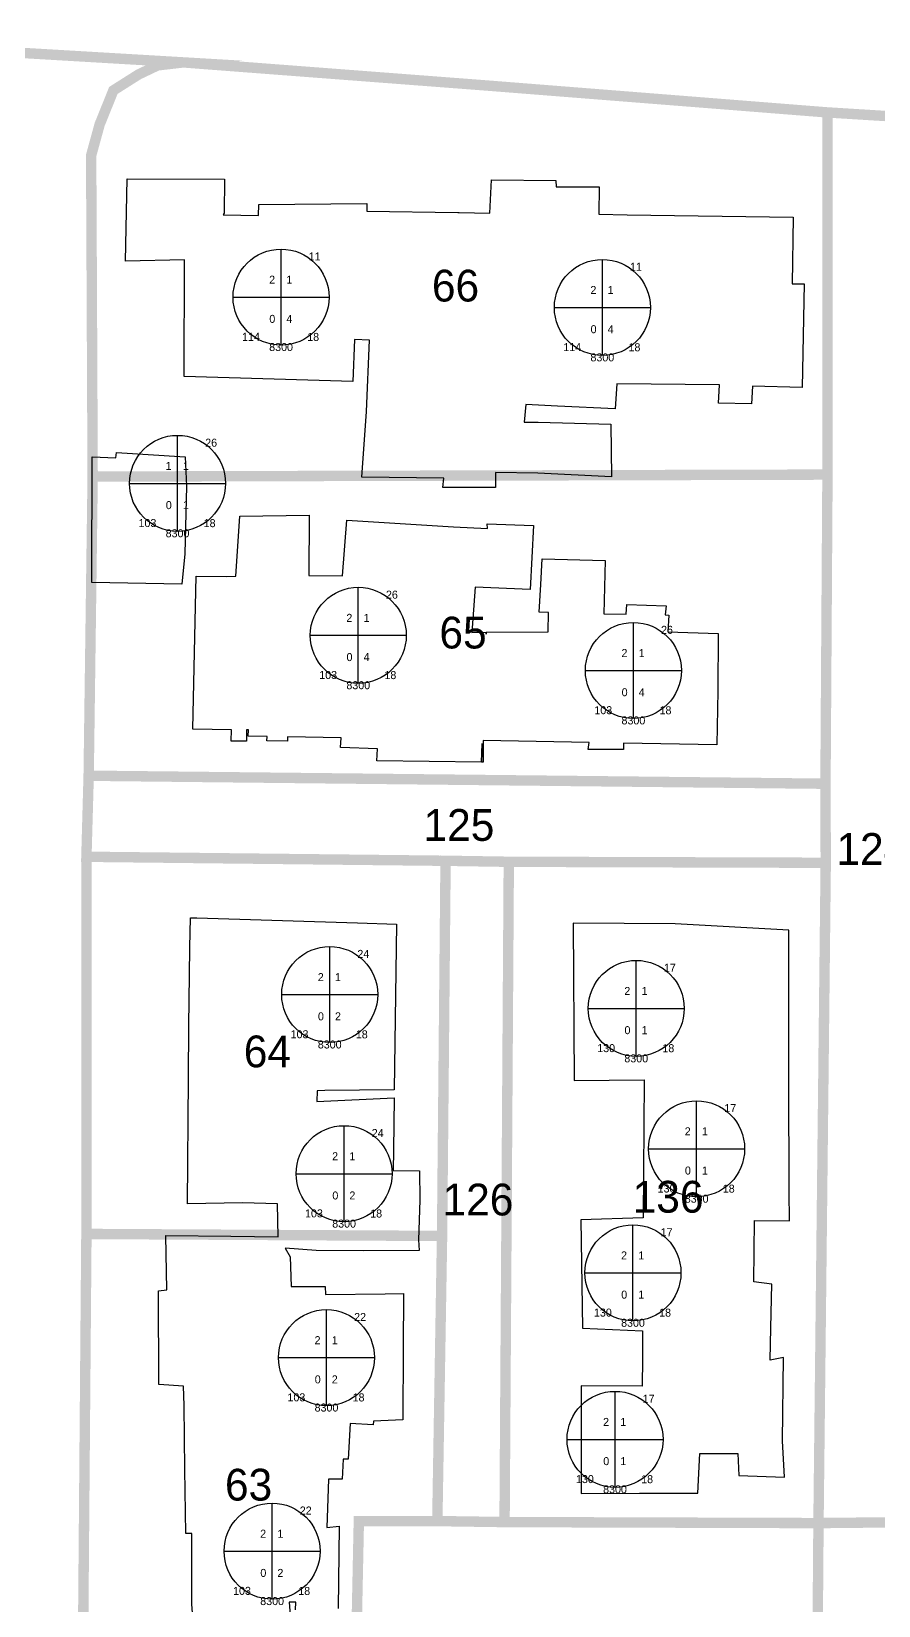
# Model space of a CAD drawing. Header units: inches. Extents: x 179568 to 180433, y 653998 to 654850.
# Drawn here: x 180125.1 to 180178.1, y 654619.9 to 654718.2 of the extents above; entities that cross this region are included whole.
import ezdxf
from ezdxf.enums import TextEntityAlignment as Align

# ---------------------------------------------------------------- set-up
doc = ezdxf.new("R2010")
doc.units = ezdxf.units.IN
doc.header["$MEASUREMENT"] = 0
for name, color, linetype in [('2200', 254, 'Continuous'), ('2203', 7, 'Continuous'), ('2206', 255, 'Continuous'), ('9100', 255, 'Continuous'), ('chelkot lines', 1, 'Continuous'), ('chelkot numbers', 1, 'Continuous')]:
    doc.layers.add(name, color=color, linetype=linetype)
doc.styles.add('HEBTXT', font='HEBTXT.shx')
doc.styles.get("Standard").update_dxf_attribs({"font": 'arial.ttf'})

# ---------------------------------------------------------------- blocks, each defined once
blk = doc.blocks.new('2206')
at = {"color": 0, "lineweight": -2}
for p, q in [((0, -7.5), (0, 7.5)), ((-7.5, 0), (7.5, 0))]:
    blk.add_line(p, q, dxfattribs=at)
blk.add_circle((0, 0), 7.5, dxfattribs=at)
at = {"color": 0, "lineweight": -2, "style": 'HEBTXT'}
for tag, p in [('NUM-FLOORS', (-0.93, 2.1)), ('NUM-BUSNS-CUR', (-0.9, -4.02))]:
    blk.add_attdef(tag, text='', height=2, dxfattribs=at).set_placement(p, align=Align.RIGHT)
for tag, p in [('NUM-ENTR', (0.83, 2.1)), ('NUM-APTS-CUR', (0.83, -4.02))]:
    blk.add_attdef(tag, p, '', height=2, dxfattribs=at)
at = {"lineweight": -2, "style": 'HEBTXT', "flags": 1}
for tag, p in [('CITY-CODE', (0, -12.5)), ('STREET-CODE', (0, -15)), ('STRT_TYPE', (0, -27.5)), ('STREET-CODE-2', (0, -30))]:
    blk.add_attdef(tag, text='', height=2, dxfattribs=at).set_placement(p, align=Align.CENTER)
at = {"color": 0, "lineweight": -2, "style": 'HEBTXT'}
blk.add_attdef('BLDG-TYPE', text='', height=2, dxfattribs=at).set_placement((0, -22.5), align=Align.CENTER)
at = {"lineweight": -2, "style": 'HEBTXT'}
for tag, p in [('BLDG-NUM-2', (0, -32.5)), ('BLDG-LETTER-2', (0, -35))]:
    blk.add_attdef(tag, text='', height=2, dxfattribs=at).set_placement(p, align=Align.CENTER)
at = {"layer": '2203', "lineweight": -2, "style": 'HEBTXT'}
for tag, p in [('BLDG-NUM', (0, -17.5)), ('BLDG-LETTER', (0, -20))]:
    blk.add_attdef(tag, text='', height=2, dxfattribs=at).set_placement(p, align=Align.CENTER)

msp = doc.modelspace()

# ---------------------------------------------------------------- linework, layer by layer
at = {"layer": '2200'}
for points in [[(180146.08, 654707.43, 69.73), (180146.07, 654706.95, 69.99), (180151.76, 654706.87, 70.11), (180151.84, 654706.87, 70.11), (180153.76, 654706.84, 70.11), (180153.88, 654708.91, 69.74), (180157.89, 654708.87, 69.74), (180157.91, 654708.48, 69.74), (180160.6, 654708.47, 69.74), (180160.59, 654706.76, 70.11), (180162.35, 654706.73, 70.11), (180172.74, 654706.59, 71.14), (180172.67, 654702.42, 71.14), (180173.41, 654702.42, 71.14), (180173.29, 654695.94, 71.14), (180170.18, 654696.03, 71.14), (180170.13, 654694.91, 71.14), (180168.07, 654694.96, 71.14), (180168.12, 654696.11, 71.14), (180161.7, 654696.17, 71.14), (180161.61, 654694.6, 68.58), (180157.99, 654694.78, 70.2), (180156.02, 654694.88, 70.16), (180155.92, 654693.77, 66.55), (180156.79, 654693.77, 66.29), (180161.34, 654693.64, 66.58), (180161.38, 654690.37, 66.51), (180156.77, 654690.59, 66.25), (180154.12, 654690.64, 66.24), (180154.13, 654689.69, 66.24), (180150.83, 654689.7, 66.24), (180150.9, 654690.27, 66.34), (180150.9, 654690.27, 66.34), (180145.77, 654690.34, 66.34), (180146.06, 654694.45, 67.56), (180146.25, 654698.9, 69.72), (180145.3, 654698.93, 69.72), (180145.2, 654696.31, 71.32), (180134.66, 654696.62, 71.32), (180134.67, 654703.92, 71.32), (180130.99, 654703.84, 67.22), (180131.09, 654708.97, 67.11), (180137.19, 654708.96, 67.17), (180137.16, 654706.84, 67.19), (180137.1, 654706.73, 70.7), (180139.31, 654706.68, 70.13), (180139.31, 654706.68, 70.13), (180139.33, 654707.38, 69.73)], [(180134.8, 654689.78, 67), (180134.69, 654685.56, 67), (180134.51, 654683.66, 66.68), (180128.88, 654683.75, 66.68), (180128.9, 654691.61, 66.68), (180130.38, 654691.54, 67.01), (180130.42, 654691.88, 66.86), (180134.72, 654691.61, 66.86), (180134.72, 654691.61, 66.86)], [(180146.71, 654672.62, 67.14), (180146.75, 654673.37, 65.91), (180144.44, 654673.45, 65.91), (180144.47, 654674.05, 69.68), (180141.12, 654674.11, 69.69), (180141.11, 654673.84, 65.75), (180139.83, 654673.87, 65.75), (180139.84, 654674.14, 69.69), (180138.66, 654674.16, 69.69), (180138.67, 654674.55, 69.87), (180138.56, 654674.55, 65.12), (180138.55, 654674.02, 65.12), (180138.55, 654673.84, 65.12), (180137.6, 654673.85, 65.12), (180137.61, 654674.56, 65.12), (180135.2, 654674.59, 69.95), (180135.37, 654682.28, 69.96), (180135.41, 654684.16, 69.95), (180137.31, 654684.14, 69.95), (180137.88, 654684.15, 66.66), (180138.13, 654687.91, 66.36), (180142.48, 654687.96, 66.3), (180142.46, 654684.19, 66.66), (180144.55, 654684.18, 66.82), (180144.83, 654687.66, 66.44), (180149.83, 654687.34, 66.46), (180151.5, 654687.24, 66.46), (180153.62, 654687.13, 66.22), (180153.61, 654687.43, 66.22), (180156.5, 654687.31, 66.01), (180156.39, 654685.32, 66.15), (180156.28, 654683.33, 66.28), (180152.85, 654683.47, 66.53), (180152.71, 654681.49, 69.29), (180152.64, 654680.64, 69.95), (180153.54, 654680.65, 69.95), (180153.54, 654680.65, 69.95), (180153.54, 654680.53, 69.95), (180153.54, 654680.65, 69.95), (180157.41, 654680.67, 69.95), (180157.43, 654681.88, 69.42), (180156.86, 654681.9, 66.49), (180156.95, 654683.64, 66.41), (180157.03, 654685.24, 66.33), (180160.98, 654685.14, 66.32), (180160.9, 654681.81, 69.45), (180162.3, 654681.78, 69.46), (180162.33, 654682.39, 66.85), (180164.8, 654682.31, 66.85), (180164.72, 654681.73, 69.48), (180164.96, 654681.72, 69.48), (180164.89, 654680.67, 70.07), (180168.05, 654680.58, 69.97), (180168.02, 654676.99, 71.3), (180167.96, 654673.62, 69.6), (180162.13, 654673.73, 69.62), (180162.13, 654673.32, 65.96), (180159.91, 654673.32, 65.96), (180159.97, 654673.77, 69.62), (180156.66, 654673.83, 69.64), (180153.35, 654673.89, 69.65), (180153.34, 654672.53, 67.14), (180153.25, 654672.53, 67.14), (180153.25, 654672.53, 67.14), (180153.29, 654673.7, 69.28), (180153.25, 654672.53, 67.14)], [(180159.03, 654652.64, 69.24), (180163.42, 654652.69, 71.86), (180163.36, 654644.06, 69.46), (180159.46, 654643.95, 72.07), (180159.55, 654637.17, 72.07), (180163.32, 654637.01, 69.41), (180163.31, 654635.28, 69.4), (180163.31, 654635.28, 69.4), (180163.3, 654633.55, 69.38), (180159.47, 654633.57, 66.66), (180159.48, 654626.85, 66.66), (180163.13, 654626.86, 66.66), (180166.77, 654626.87, 66.66), (180166.9, 654629.35, 71.02), (180169.27, 654629.35, 69.8), (180169.34, 654627.98, 66.51), (180172.19, 654627.87, 66.51), (180172.07, 654630.13, 66.81), (180172.13, 654635.35, 66.81), (180171.3, 654635.17, 68.95), (180171.34, 654637.2, 68.95), (180171.4, 654639.92, 68.97), (180170.28, 654640.08, 69.04), (180170.32, 654643.9, 69.07), (180170.32, 654643.9, 69.07), (180172.5, 654643.89, 68.95), (180172.5, 654644.62, 68.95), (180172.49, 654644.98, 68.95), (180172.48, 654646.82, 68.95), (180172.45, 654651.5, 70.27), (180172.45, 654651.5, 70.27), (180172.45, 654651.5, 70.27), (180172.45, 654661.49, 70.27), (180172.45, 654662.03, 70.27), (180165.35, 654662.43, 72.9), (180158.98, 654662.47, 69.24)]]:
    msp.add_polyline3d(points, close=True, dxfattribs=at)
for points in [[(180135.24, 654618.57, 67.83), (180135.14, 654619.93, 67.83), (180135.14, 654624.35, 70.26), (180134.77, 654624.35, 70.1), (180134.71, 654628.35, 70.72), (180134.65, 654632.35, 71.34), (180134.61, 654633.55, 71.34), (180133.08, 654633.66, 70.86), (180133.06, 654639.51, 70.86), (180133.57, 654639.57, 71.04), (180133.51, 654642.96, 67.05), (180137.57, 654642.92, 67.05), (180140.53, 654642.89, 67.48), (180140.53, 654642.89, 67.48), (180140.5, 654644.95, 70.86), (180138.31, 654645, 71.82), (180134.86, 654644.95, 70.4), (180134.92, 654652.78, 70.4), (180134.96, 654656.09, 71.16), (180135, 654659.23, 71.88), (180135.02, 654660.96, 67.01), (180135.05, 654662.82, 67.01), (180135.46, 654662.81, 67.01), (180145.49, 654662.49, 71.88), (180147.93, 654662.41, 71.88), (180147.79, 654652.06, 71.88), (180143.45, 654652.02, 74.02), (180143.45, 654652.02, 74.02), (180142.98, 654652.01, 70.08), (180142.95, 654651.33, 70.08), (180147.79, 654651.56, 67.66), (180147.74, 654648.29, 67.66), (180147.72, 654647.03, 67.51), (180149.36, 654647.01, 67.51), (180149.39, 654645.18, 67.49), (180149.3, 654642.7, 67.6), (180149.34, 654642.03, 67.6), (180145.89, 654642.01, 67.6), (180142.92, 654642.03, 67.6), (180140.966, 654642.167, 67.6), (180141.29, 654641.63, 67.48), (180141.35, 654639.77, 74.14), (180143.48, 654639.78, 73.34), (180143.49, 654639.28, 73.34), (180147.22, 654639.33, 71.75), (180148.36, 654639.35, 71.75), (180148.35, 654635.9, 71.75), (180148.32, 654631.46, 71.75), (180146.49, 654631.36, 73.55), (180146.48, 654631.14, 73.55), (180145.04, 654631.22, 73.99), (180145.04, 654631.22, 73.99), (180144.92, 654628.99, 72.07), (180144.59, 654629, 72.17), (180144.53, 654627.75, 70.62), (180143.69, 654627.75, 70.62), (180143.57, 654624.72, 70.13), (180144.34, 654624.8, 69.98), (180144.29, 654619.66, 69.98)], [(180141.62, 654619.58, 69.25), (180141.63, 654620.06, 69.38), (180141.23, 654620.05, 69.28), (180141.35, 654618.41, 68.45)]]:
    msp.add_polyline3d(points, dxfattribs=at)
at = {"layer": 'chelkot lines', "color": 160, "linetype": 'Continuous', "true_color": 0x2323ff, "const_width": 0.65}
for points in [[(180111.203, 654717.625), (180134.609, 654716.25), (180133, 654716.063), (180131.813, 654715.5), (180130.234, 654714.5), (180129.375, 654712.375), (180128.844, 654710.438), (180128.938, 654690.375), (180128.688, 654671.688), (180128.547, 654666.625), (180128.547, 654643.063), (180128.281, 654610.688), (180128.281, 654606.188), (180128.25, 654581.813), (180127.938, 654554.062), (180127.844, 654544.188), (180127.812, 654539.25), (180127.672, 654524), (180127.688, 654522.188), (180127.812, 654494.125), (180127.844, 654489.125), (180127.688, 654461.125)], [(180294.469, 654680.25), (180276, 654682.063), (180276.375, 654693.375), (180276.547, 654694.938), (180276.188, 654697.25), (180275.453, 654699.313), (180274.563, 654701), (180273.891, 654701.812), (180272.453, 654703.125), (180270.359, 654704.688), (180268.172, 654705.625), (180264.063, 654706.625), (180179.922, 654712.813), (180174.875, 654713.125), (180153.484, 654714.813), (180134.609, 654716.25), (180111.203, 654717.625)], [(180174.187, 654608.688), (180174.313, 654625), (180180.438, 654625.063), (180208.531, 654624.938), (180208.531, 654622.5), (180208.781, 654602.375)]]:
    msp.add_lwpolyline(points, dxfattribs=at)
for points in [[(180128.844, 654710.438), (180129.375, 654712.375), (180130.234, 654714.5), (180131.813, 654715.5), (180133, 654716.063), (180134.609, 654716.25), (180153.484, 654714.813), (180174.875, 654713.125), (180174.875, 654690.5), (180128.938, 654690.375), (180128.844, 654710.438)], [(180180.281, 654650.438), (180180.438, 654625.063), (180174.313, 654625), (180174.766, 654666.25), (180174.75, 654671.188), (180174.875, 654690.5), (180174.875, 654713.125), (180179.922, 654712.813), (180180, 654683.75), (180180.281, 654650.438)], [(180174.875, 654690.5), (180174.75, 654671.188), (180128.688, 654671.688), (180128.938, 654690.375), (180174.875, 654690.5)], [(180154.953, 654666.312), (180151, 654666.375), (180128.547, 654666.625), (180128.688, 654671.688), (180174.75, 654671.188), (180174.766, 654666.25), (180154.953, 654666.312)], [(180151, 654666.375), (180150.781, 654642.938), (180128.547, 654643.063), (180128.547, 654666.625), (180151, 654666.375)], [(180154.688, 654625.063), (180150.484, 654625.125), (180150.781, 654642.938), (180151, 654666.375), (180154.953, 654666.312), (180154.688, 654625.063)], [(180174.313, 654625), (180154.688, 654625.063), (180154.953, 654666.312), (180174.766, 654666.25), (180174.313, 654625)], [(180128.281, 654610.688), (180128.547, 654643.063), (180150.781, 654642.938), (180150.484, 654625.125), (180145.578, 654625.125), (180145.266, 654609.938), (180128.281, 654610.688)], [(180145.578, 654625.125), (180150.484, 654625.125), (180154.688, 654625.063), (180174.313, 654625), (180174.187, 654608.688), (180145.266, 654609.938), (180145.578, 654625.125)]]:
    msp.add_lwpolyline(points, close=True, dxfattribs=at)

# ---------------------------------------------------------------- block references
at = {"layer": '2206'}
ref = msp.add_blockref('2206', (180140.716, 654701.587), dxfattribs=dict(at, xscale=0.4, yscale=0.4))
ref.add_attrib('CITY_CODE', '8300', dxfattribs={"layer": '9100', "color": 7, "height": 0.5, "style": 'HEBTXT'}).set_placement((180140.716, 654698.219), align=Align.CENTER)
ref.add_attrib('STREET_COD', '114', dxfattribs={"layer": '9100', "color": 7, "height": 0.5, "style": 'HEBTXT'}).set_placement((180138.834, 654698.856), align=Align.CENTER)
ref.add_attrib('BLDG_NUM', '11', dxfattribs={"layer": '2203', "color": 7, "height": 0.5, "style": 'HEBTXT'}).set_placement((180142.817, 654703.876), align=Align.CENTER)
ref.add_attrib('STRT_TYPE', '18', dxfattribs={"layer": '9100', "color": 7, "height": 0.5, "style": 'HEBTXT'}).set_placement((180142.722, 654698.85), align=Align.CENTER)
ref.add_attrib('NUM_FLOORS', '2', dxfattribs={"layer": '0', "color": 0, "height": 0.5, "style": 'HEBTXT'}).set_placement((180140.343, 654702.426), align=Align.RIGHT)
ref.add_attrib('NUM_ENTR', '1', (180141.048, 654702.426), dxfattribs={"layer": '0', "color": 0, "height": 0.5, "style": 'HEBTXT'})
ref.add_attrib('NUM_APTS_C', '4', (180141.048, 654699.977), dxfattribs={"layer": '0', "color": 0, "height": 0.5, "style": 'HEBTXT'})
ref.add_attrib('NUM_BUSNS_', '0', dxfattribs={"layer": '0', "color": 0, "height": 0.5, "style": 'HEBTXT'}).set_placement((180140.354, 654699.977), align=Align.RIGHT)
ref = msp.add_blockref('2206', (180160.801, 654700.941), dxfattribs=dict(at, xscale=0.4, yscale=0.4))
ref.add_attrib('CITY_CODE', '8300', dxfattribs={"layer": '9100', "color": 7, "height": 0.5, "style": 'HEBTXT'}).set_placement((180160.801, 654697.573), align=Align.CENTER)
ref.add_attrib('STREET_COD', '114', dxfattribs={"layer": '9100', "color": 7, "height": 0.5, "style": 'HEBTXT'}).set_placement((180158.919, 654698.211), align=Align.CENTER)
ref.add_attrib('BLDG_NUM', '11', dxfattribs={"layer": '2203', "color": 7, "height": 0.5, "style": 'HEBTXT'}).set_placement((180162.902, 654703.23), align=Align.CENTER)
ref.add_attrib('STRT_TYPE', '18', dxfattribs={"layer": '9100', "color": 7, "height": 0.5, "style": 'HEBTXT'}).set_placement((180162.807, 654698.204), align=Align.CENTER)
ref.add_attrib('NUM_FLOORS', '2', dxfattribs={"layer": '0', "color": 0, "height": 0.5, "style": 'HEBTXT'}).set_placement((180160.428, 654701.781), align=Align.RIGHT)
ref.add_attrib('NUM_ENTR', '1', (180161.133, 654701.781), dxfattribs={"layer": '0', "color": 0, "height": 0.5, "style": 'HEBTXT'})
ref.add_attrib('NUM_APTS_C', '4', (180161.133, 654699.331), dxfattribs={"layer": '0', "color": 0, "height": 0.5, "style": 'HEBTXT'})
ref.add_attrib('NUM_BUSNS_', '0', dxfattribs={"layer": '0', "color": 0, "height": 0.5, "style": 'HEBTXT'}).set_placement((180160.439, 654699.331), align=Align.RIGHT)
ref = msp.add_blockref('2206', (180134.244, 654689.952), dxfattribs=dict(at, xscale=0.4, yscale=0.4))
ref.add_attrib('CITY_CODE', '8300', dxfattribs={"layer": '9100', "color": 7, "height": 0.5, "style": 'HEBTXT'}).set_placement((180134.244, 654686.584), align=Align.CENTER)
ref.add_attrib('STREET_COD', '103', dxfattribs={"layer": '9100', "color": 7, "height": 0.5, "style": 'HEBTXT'}).set_placement((180132.362, 654687.222), align=Align.CENTER)
ref.add_attrib('BLDG_NUM', '26', dxfattribs={"layer": '2203', "color": 7, "height": 0.5, "style": 'HEBTXT'}).set_placement((180136.345, 654692.241), align=Align.CENTER)
ref.add_attrib('STRT_TYPE', '18', dxfattribs={"layer": '9100', "color": 7, "height": 0.5, "style": 'HEBTXT'}).set_placement((180136.25, 654687.216), align=Align.CENTER)
ref.add_attrib('NUM_FLOORS', '1', dxfattribs={"layer": '0', "color": 0, "height": 0.5, "style": 'HEBTXT'}).set_placement((180133.871, 654690.792), align=Align.RIGHT)
ref.add_attrib('NUM_ENTR', '1', (180134.576, 654690.792), dxfattribs={"layer": '0', "color": 0, "height": 0.5, "style": 'HEBTXT'})
ref.add_attrib('NUM_APTS_C', '1', (180134.576, 654688.343), dxfattribs={"layer": '0', "color": 0, "height": 0.5, "style": 'HEBTXT'})
ref.add_attrib('NUM_BUSNS_', '0', dxfattribs={"layer": '0', "color": 0, "height": 0.5, "style": 'HEBTXT'}).set_placement((180133.882, 654688.343), align=Align.RIGHT)
ref = msp.add_blockref('2206', (180145.543, 654680.46), dxfattribs=dict(at, xscale=0.4, yscale=0.4))
ref.add_attrib('CITY_CODE', '8300', dxfattribs={"layer": '9100', "color": 7, "height": 0.5, "style": 'HEBTXT'}).set_placement((180145.543, 654677.092), align=Align.CENTER)
ref.add_attrib('STREET_COD', '103', dxfattribs={"layer": '9100', "color": 7, "height": 0.5, "style": 'HEBTXT'}).set_placement((180143.661, 654677.73), align=Align.CENTER)
ref.add_attrib('BLDG_NUM', '26', dxfattribs={"layer": '2203', "color": 7, "height": 0.5, "style": 'HEBTXT'}).set_placement((180147.644, 654682.749), align=Align.CENTER)
ref.add_attrib('STRT_TYPE', '18', dxfattribs={"layer": '9100', "color": 7, "height": 0.5, "style": 'HEBTXT'}).set_placement((180147.549, 654677.723), align=Align.CENTER)
ref.add_attrib('NUM_FLOORS', '2', dxfattribs={"layer": '0', "color": 0, "height": 0.5, "style": 'HEBTXT'}).set_placement((180145.17, 654681.3), align=Align.RIGHT)
ref.add_attrib('NUM_ENTR', '1', (180145.875, 654681.3), dxfattribs={"layer": '0', "color": 0, "height": 0.5, "style": 'HEBTXT'})
ref.add_attrib('NUM_APTS_C', '4', (180145.875, 654678.851), dxfattribs={"layer": '0', "color": 0, "height": 0.5, "style": 'HEBTXT'})
ref.add_attrib('NUM_BUSNS_', '0', dxfattribs={"layer": '0', "color": 0, "height": 0.5, "style": 'HEBTXT'}).set_placement((180145.181, 654678.851), align=Align.RIGHT)
ref = msp.add_blockref('2206', (180162.742, 654678.262), dxfattribs=dict(at, xscale=0.4, yscale=0.4))
ref.add_attrib('CITY_CODE', '8300', dxfattribs={"layer": '9100', "color": 7, "height": 0.5, "style": 'HEBTXT'}).set_placement((180162.742, 654674.894), align=Align.CENTER)
ref.add_attrib('STREET_COD', '103', dxfattribs={"layer": '9100', "color": 7, "height": 0.5, "style": 'HEBTXT'}).set_placement((180160.86, 654675.532), align=Align.CENTER)
ref.add_attrib('BLDG_NUM', '26', dxfattribs={"layer": '2203', "color": 7, "height": 0.5, "style": 'HEBTXT'}).set_placement((180164.843, 654680.551), align=Align.CENTER)
ref.add_attrib('STRT_TYPE', '18', dxfattribs={"layer": '9100', "color": 7, "height": 0.5, "style": 'HEBTXT'}).set_placement((180164.748, 654675.525), align=Align.CENTER)
ref.add_attrib('NUM_FLOORS', '2', dxfattribs={"layer": '0', "color": 0, "height": 0.5, "style": 'HEBTXT'}).set_placement((180162.369, 654679.102), align=Align.RIGHT)
ref.add_attrib('NUM_ENTR', '1', (180163.075, 654679.102), dxfattribs={"layer": '0', "color": 0, "height": 0.5, "style": 'HEBTXT'})
ref.add_attrib('NUM_APTS_C', '4', (180163.075, 654676.653), dxfattribs={"layer": '0', "color": 0, "height": 0.5, "style": 'HEBTXT'})
ref.add_attrib('NUM_BUSNS_', '0', dxfattribs={"layer": '0', "color": 0, "height": 0.5, "style": 'HEBTXT'}).set_placement((180162.38, 654676.653), align=Align.RIGHT)
ref = msp.add_blockref('2206', (180143.756, 654658.018), dxfattribs=dict(at, xscale=0.4, yscale=0.4))
ref.add_attrib('CITY_CODE', '8300', dxfattribs={"layer": '9100', "color": 7, "height": 0.5, "style": 'HEBTXT'}).set_placement((180143.756, 654654.65), align=Align.CENTER)
ref.add_attrib('STREET_COD', '103', dxfattribs={"layer": '9100', "color": 7, "height": 0.5, "style": 'HEBTXT'}).set_placement((180141.873, 654655.287), align=Align.CENTER)
ref.add_attrib('BLDG_NUM', '24', dxfattribs={"layer": '2203', "color": 7, "height": 0.5, "style": 'HEBTXT'}).set_placement((180145.857, 654660.307), align=Align.CENTER)
ref.add_attrib('STRT_TYPE', '18', dxfattribs={"layer": '9100', "color": 7, "height": 0.5, "style": 'HEBTXT'}).set_placement((180145.761, 654655.281), align=Align.CENTER)
ref.add_attrib('NUM_FLOORS', '2', dxfattribs={"layer": '0', "color": 0, "height": 0.5, "style": 'HEBTXT'}).set_placement((180143.383, 654658.857), align=Align.RIGHT)
ref.add_attrib('NUM_ENTR', '1', (180144.088, 654658.857), dxfattribs={"layer": '0', "color": 0, "height": 0.5, "style": 'HEBTXT'})
ref.add_attrib('NUM_APTS_C', '2', (180144.088, 654656.408), dxfattribs={"layer": '0', "color": 0, "height": 0.5, "style": 'HEBTXT'})
ref.add_attrib('NUM_BUSNS_', '0', dxfattribs={"layer": '0', "color": 0, "height": 0.5, "style": 'HEBTXT'}).set_placement((180143.394, 654656.408), align=Align.RIGHT)
ref = msp.add_blockref('2206', (180162.92, 654657.152), dxfattribs=dict(at, xscale=0.4, yscale=0.4))
ref.add_attrib('CITY_CODE', '8300', dxfattribs={"layer": '9100', "color": 7, "height": 0.5, "style": 'HEBTXT'}).set_placement((180162.92, 654653.784), align=Align.CENTER)
ref.add_attrib('STREET_COD', '130', dxfattribs={"layer": '9100', "color": 7, "height": 0.5, "style": 'HEBTXT'}).set_placement((180161.038, 654654.422), align=Align.CENTER)
ref.add_attrib('BLDG_NUM', '17', dxfattribs={"layer": '2203', "color": 7, "height": 0.5, "style": 'HEBTXT'}).set_placement((180165.021, 654659.441), align=Align.CENTER)
ref.add_attrib('STRT_TYPE', '18', dxfattribs={"layer": '9100', "color": 7, "height": 0.5, "style": 'HEBTXT'}).set_placement((180164.926, 654654.416), align=Align.CENTER)
ref.add_attrib('NUM_FLOORS', '2', dxfattribs={"layer": '0', "color": 0, "height": 0.5, "style": 'HEBTXT'}).set_placement((180162.547, 654657.992), align=Align.RIGHT)
ref.add_attrib('NUM_ENTR', '1', (180163.253, 654657.992), dxfattribs={"layer": '0', "color": 0, "height": 0.5, "style": 'HEBTXT'})
ref.add_attrib('NUM_APTS_C', '1', (180163.253, 654655.543), dxfattribs={"layer": '0', "color": 0, "height": 0.5, "style": 'HEBTXT'})
ref.add_attrib('NUM_BUSNS_', '0', dxfattribs={"layer": '0', "color": 0, "height": 0.5, "style": 'HEBTXT'}).set_placement((180162.558, 654655.543), align=Align.RIGHT)
ref = msp.add_blockref('2206', (180166.696, 654648.382), dxfattribs=dict(at, xscale=0.4, yscale=0.4))
ref.add_attrib('CITY_CODE', '8300', dxfattribs={"layer": '9100', "color": 7, "height": 0.5, "style": 'HEBTXT'}).set_placement((180166.696, 654645.014), align=Align.CENTER)
ref.add_attrib('STREET_COD', '130', dxfattribs={"layer": '9100', "color": 7, "height": 0.5, "style": 'HEBTXT'}).set_placement((180164.814, 654645.652), align=Align.CENTER)
ref.add_attrib('BLDG_NUM', '17', dxfattribs={"layer": '2203', "color": 7, "height": 0.5, "style": 'HEBTXT'}).set_placement((180168.797, 654650.671), align=Align.CENTER)
ref.add_attrib('STRT_TYPE', '18', dxfattribs={"layer": '9100', "color": 7, "height": 0.5, "style": 'HEBTXT'}).set_placement((180168.702, 654645.645), align=Align.CENTER)
ref.add_attrib('NUM_FLOORS', '2', dxfattribs={"layer": '0', "color": 0, "height": 0.5, "style": 'HEBTXT'}).set_placement((180166.323, 654649.222), align=Align.RIGHT)
ref.add_attrib('NUM_ENTR', '1', (180167.029, 654649.222), dxfattribs={"layer": '0', "color": 0, "height": 0.5, "style": 'HEBTXT'})
ref.add_attrib('NUM_APTS_C', '1', (180167.029, 654646.773), dxfattribs={"layer": '0', "color": 0, "height": 0.5, "style": 'HEBTXT'})
ref.add_attrib('NUM_BUSNS_', '0', dxfattribs={"layer": '0', "color": 0, "height": 0.5, "style": 'HEBTXT'}).set_placement((180166.334, 654646.773), align=Align.RIGHT)
ref = msp.add_blockref('2206', (180144.656, 654646.827), dxfattribs=dict(at, xscale=0.4, yscale=0.4))
ref.add_attrib('CITY_CODE', '8300', dxfattribs={"layer": '9100', "color": 7, "height": 0.5, "style": 'HEBTXT'}).set_placement((180144.656, 654643.459), align=Align.CENTER)
ref.add_attrib('STREET_COD', '103', dxfattribs={"layer": '9100', "color": 7, "height": 0.5, "style": 'HEBTXT'}).set_placement((180142.773, 654644.097), align=Align.CENTER)
ref.add_attrib('BLDG_NUM', '24', dxfattribs={"layer": '2203', "color": 7, "height": 0.5, "style": 'HEBTXT'}).set_placement((180146.757, 654649.116), align=Align.CENTER)
ref.add_attrib('STRT_TYPE', '18', dxfattribs={"layer": '9100', "color": 7, "height": 0.5, "style": 'HEBTXT'}).set_placement((180146.661, 654644.09), align=Align.CENTER)
ref.add_attrib('NUM_FLOORS', '2', dxfattribs={"layer": '0', "color": 0, "height": 0.5, "style": 'HEBTXT'}).set_placement((180144.282, 654647.667), align=Align.RIGHT)
ref.add_attrib('NUM_ENTR', '1', (180144.988, 654647.667), dxfattribs={"layer": '0', "color": 0, "height": 0.5, "style": 'HEBTXT'})
ref.add_attrib('NUM_APTS_C', '2', (180144.988, 654645.217), dxfattribs={"layer": '0', "color": 0, "height": 0.5, "style": 'HEBTXT'})
ref.add_attrib('NUM_BUSNS_', '0', dxfattribs={"layer": '0', "color": 0, "height": 0.5, "style": 'HEBTXT'}).set_placement((180144.294, 654645.217), align=Align.RIGHT)
ref = msp.add_blockref('2206', (180162.716, 654640.632), dxfattribs=dict(at, xscale=0.4, yscale=0.4))
ref.add_attrib('CITY_CODE', '8300', dxfattribs={"layer": '9100', "color": 7, "height": 0.5, "style": 'HEBTXT'}).set_placement((180162.716, 654637.264), align=Align.CENTER)
ref.add_attrib('STREET_COD', '130', dxfattribs={"layer": '9100', "color": 7, "height": 0.5, "style": 'HEBTXT'}).set_placement((180160.834, 654637.901), align=Align.CENTER)
ref.add_attrib('BLDG_NUM', '17', dxfattribs={"layer": '2203', "color": 7, "height": 0.5, "style": 'HEBTXT'}).set_placement((180164.817, 654642.921), align=Align.CENTER)
ref.add_attrib('STRT_TYPE', '18', dxfattribs={"layer": '9100', "color": 7, "height": 0.5, "style": 'HEBTXT'}).set_placement((180164.722, 654637.895), align=Align.CENTER)
ref.add_attrib('NUM_FLOORS', '2', dxfattribs={"layer": '0', "color": 0, "height": 0.5, "style": 'HEBTXT'}).set_placement((180162.343, 654641.471), align=Align.RIGHT)
ref.add_attrib('NUM_ENTR', '1', (180163.048, 654641.471), dxfattribs={"layer": '0', "color": 0, "height": 0.5, "style": 'HEBTXT'})
ref.add_attrib('NUM_APTS_C', '1', (180163.048, 654639.022), dxfattribs={"layer": '0', "color": 0, "height": 0.5, "style": 'HEBTXT'})
ref.add_attrib('NUM_BUSNS_', '0', dxfattribs={"layer": '0', "color": 0, "height": 0.5, "style": 'HEBTXT'}).set_placement((180162.354, 654639.022), align=Align.RIGHT)
ref = msp.add_blockref('2206', (180143.556, 654635.336), dxfattribs=dict(at, xscale=0.4, yscale=0.4))
ref.add_attrib('CITY_CODE', '8300', dxfattribs={"layer": '9100', "color": 7, "height": 0.5, "style": 'HEBTXT'}).set_placement((180143.556, 654631.968), align=Align.CENTER)
ref.add_attrib('STREET_COD', '103', dxfattribs={"layer": '9100', "color": 7, "height": 0.5, "style": 'HEBTXT'}).set_placement((180141.674, 654632.606), align=Align.CENTER)
ref.add_attrib('BLDG_NUM', '22', dxfattribs={"layer": '2203', "color": 7, "height": 0.5, "style": 'HEBTXT'}).set_placement((180145.657, 654637.625), align=Align.CENTER)
ref.add_attrib('STRT_TYPE', '18', dxfattribs={"layer": '9100', "color": 7, "height": 0.5, "style": 'HEBTXT'}).set_placement((180145.561, 654632.6), align=Align.CENTER)
ref.add_attrib('NUM_FLOORS', '2', dxfattribs={"layer": '0', "color": 0, "height": 0.5, "style": 'HEBTXT'}).set_placement((180143.183, 654636.176), align=Align.RIGHT)
ref.add_attrib('NUM_ENTR', '1', (180143.888, 654636.176), dxfattribs={"layer": '0', "color": 0, "height": 0.5, "style": 'HEBTXT'})
ref.add_attrib('NUM_APTS_C', '2', (180143.888, 654633.727), dxfattribs={"layer": '0', "color": 0, "height": 0.5, "style": 'HEBTXT'})
ref.add_attrib('NUM_BUSNS_', '0', dxfattribs={"layer": '0', "color": 0, "height": 0.5, "style": 'HEBTXT'}).set_placement((180143.194, 654633.727), align=Align.RIGHT)
ref = msp.add_blockref('2206', (180161.593, 654630.23), dxfattribs=dict(at, xscale=0.4, yscale=0.4))
ref.add_attrib('CITY_CODE', '8300', dxfattribs={"layer": '9100', "color": 7, "height": 0.5, "style": 'HEBTXT'}).set_placement((180161.593, 654626.862), align=Align.CENTER)
ref.add_attrib('STREET_COD', '130', dxfattribs={"layer": '9100', "color": 7, "height": 0.5, "style": 'HEBTXT'}).set_placement((180159.711, 654627.5), align=Align.CENTER)
ref.add_attrib('BLDG_NUM', '17', dxfattribs={"layer": '2203', "color": 7, "height": 0.5, "style": 'HEBTXT'}).set_placement((180163.694, 654632.519), align=Align.CENTER)
ref.add_attrib('STRT_TYPE', '18', dxfattribs={"layer": '9100', "color": 7, "height": 0.5, "style": 'HEBTXT'}).set_placement((180163.599, 654627.493), align=Align.CENTER)
ref.add_attrib('NUM_FLOORS', '2', dxfattribs={"layer": '0', "color": 0, "height": 0.5, "style": 'HEBTXT'}).set_placement((180161.22, 654631.07), align=Align.RIGHT)
ref.add_attrib('NUM_ENTR', '1', (180161.926, 654631.07), dxfattribs={"layer": '0', "color": 0, "height": 0.5, "style": 'HEBTXT'})
ref.add_attrib('NUM_APTS_C', '1', (180161.926, 654628.62), dxfattribs={"layer": '0', "color": 0, "height": 0.5, "style": 'HEBTXT'})
ref.add_attrib('NUM_BUSNS_', '0', dxfattribs={"layer": '0', "color": 0, "height": 0.5, "style": 'HEBTXT'}).set_placement((180161.231, 654628.62), align=Align.RIGHT)
ref = msp.add_blockref('2206', (180140.156, 654623.246), dxfattribs=dict(at, xscale=0.4, yscale=0.4))
ref.add_attrib('CITY_CODE', '8300', dxfattribs={"layer": '9100', "color": 7, "height": 0.5, "style": 'HEBTXT'}).set_placement((180140.156, 654619.878), align=Align.CENTER)
ref.add_attrib('STREET_COD', '103', dxfattribs={"layer": '9100', "color": 7, "height": 0.5, "style": 'HEBTXT'}).set_placement((180138.274, 654620.516), align=Align.CENTER)
ref.add_attrib('BLDG_NUM', '22', dxfattribs={"layer": '2203', "color": 7, "height": 0.5, "style": 'HEBTXT'}).set_placement((180142.257, 654625.535), align=Align.CENTER)
ref.add_attrib('STRT_TYPE', '18', dxfattribs={"layer": '9100', "color": 7, "height": 0.5, "style": 'HEBTXT'}).set_placement((180142.162, 654620.51), align=Align.CENTER)
ref.add_attrib('NUM_FLOORS', '2', dxfattribs={"layer": '0', "color": 0, "height": 0.5, "style": 'HEBTXT'}).set_placement((180139.783, 654624.086), align=Align.RIGHT)
ref.add_attrib('NUM_ENTR', '1', (180140.488, 654624.086), dxfattribs={"layer": '0', "color": 0, "height": 0.5, "style": 'HEBTXT'})
ref.add_attrib('NUM_APTS_C', '2', (180140.488, 654621.637), dxfattribs={"layer": '0', "color": 0, "height": 0.5, "style": 'HEBTXT'})
ref.add_attrib('NUM_BUSNS_', '0', dxfattribs={"layer": '0', "color": 0, "height": 0.5, "style": 'HEBTXT'}).set_placement((180139.794, 654621.637), align=Align.RIGHT)

# ---------------------------------------------------------------- texts
at = {"layer": 'chelkot numbers', "color": 160, "true_color": 0x2323ff, "char_height": 0.2, "attachment_point": 7}
for s, insert, width in [('\\fMS Shell Dlg 2|i0|b0;\\H1.98443;66', (180150.146, 654701.285), 2.91049), ('\\fMS Shell Dlg 2|i0|b0;\\H1.98443;65', (180150.615, 654679.61), 2.91049), ('\\fMS Shell Dlg 2|i0|b0;\\H1.98443;125', (180149.623, 654667.592), 4.36574), ('\\fMS Shell Dlg 2|i0|b0;\\H1.98443;124', (180175.434, 654666.121), 4.36574), ('\\fMS Shell Dlg 2|i0|b0;\\H1.98443;64', (180138.386, 654653.446), 2.91049), ('\\fMS Shell Dlg 2|i0|b0;\\H1.98443;126', (180150.813, 654644.191), 4.36574), ('\\fMS Shell Dlg 2|i0|b0;\\H1.98443;136', (180162.696, 654644.366), 4.36574), ('\\fMS Shell Dlg 2|i0|b0;\\H1.98443;63', (180137.209, 654626.379), 2.91049)]:
    msp.add_mtext(s, dxfattribs=dict(at, insert=insert, width=width))

doc.saveas('drawing.dxf')
